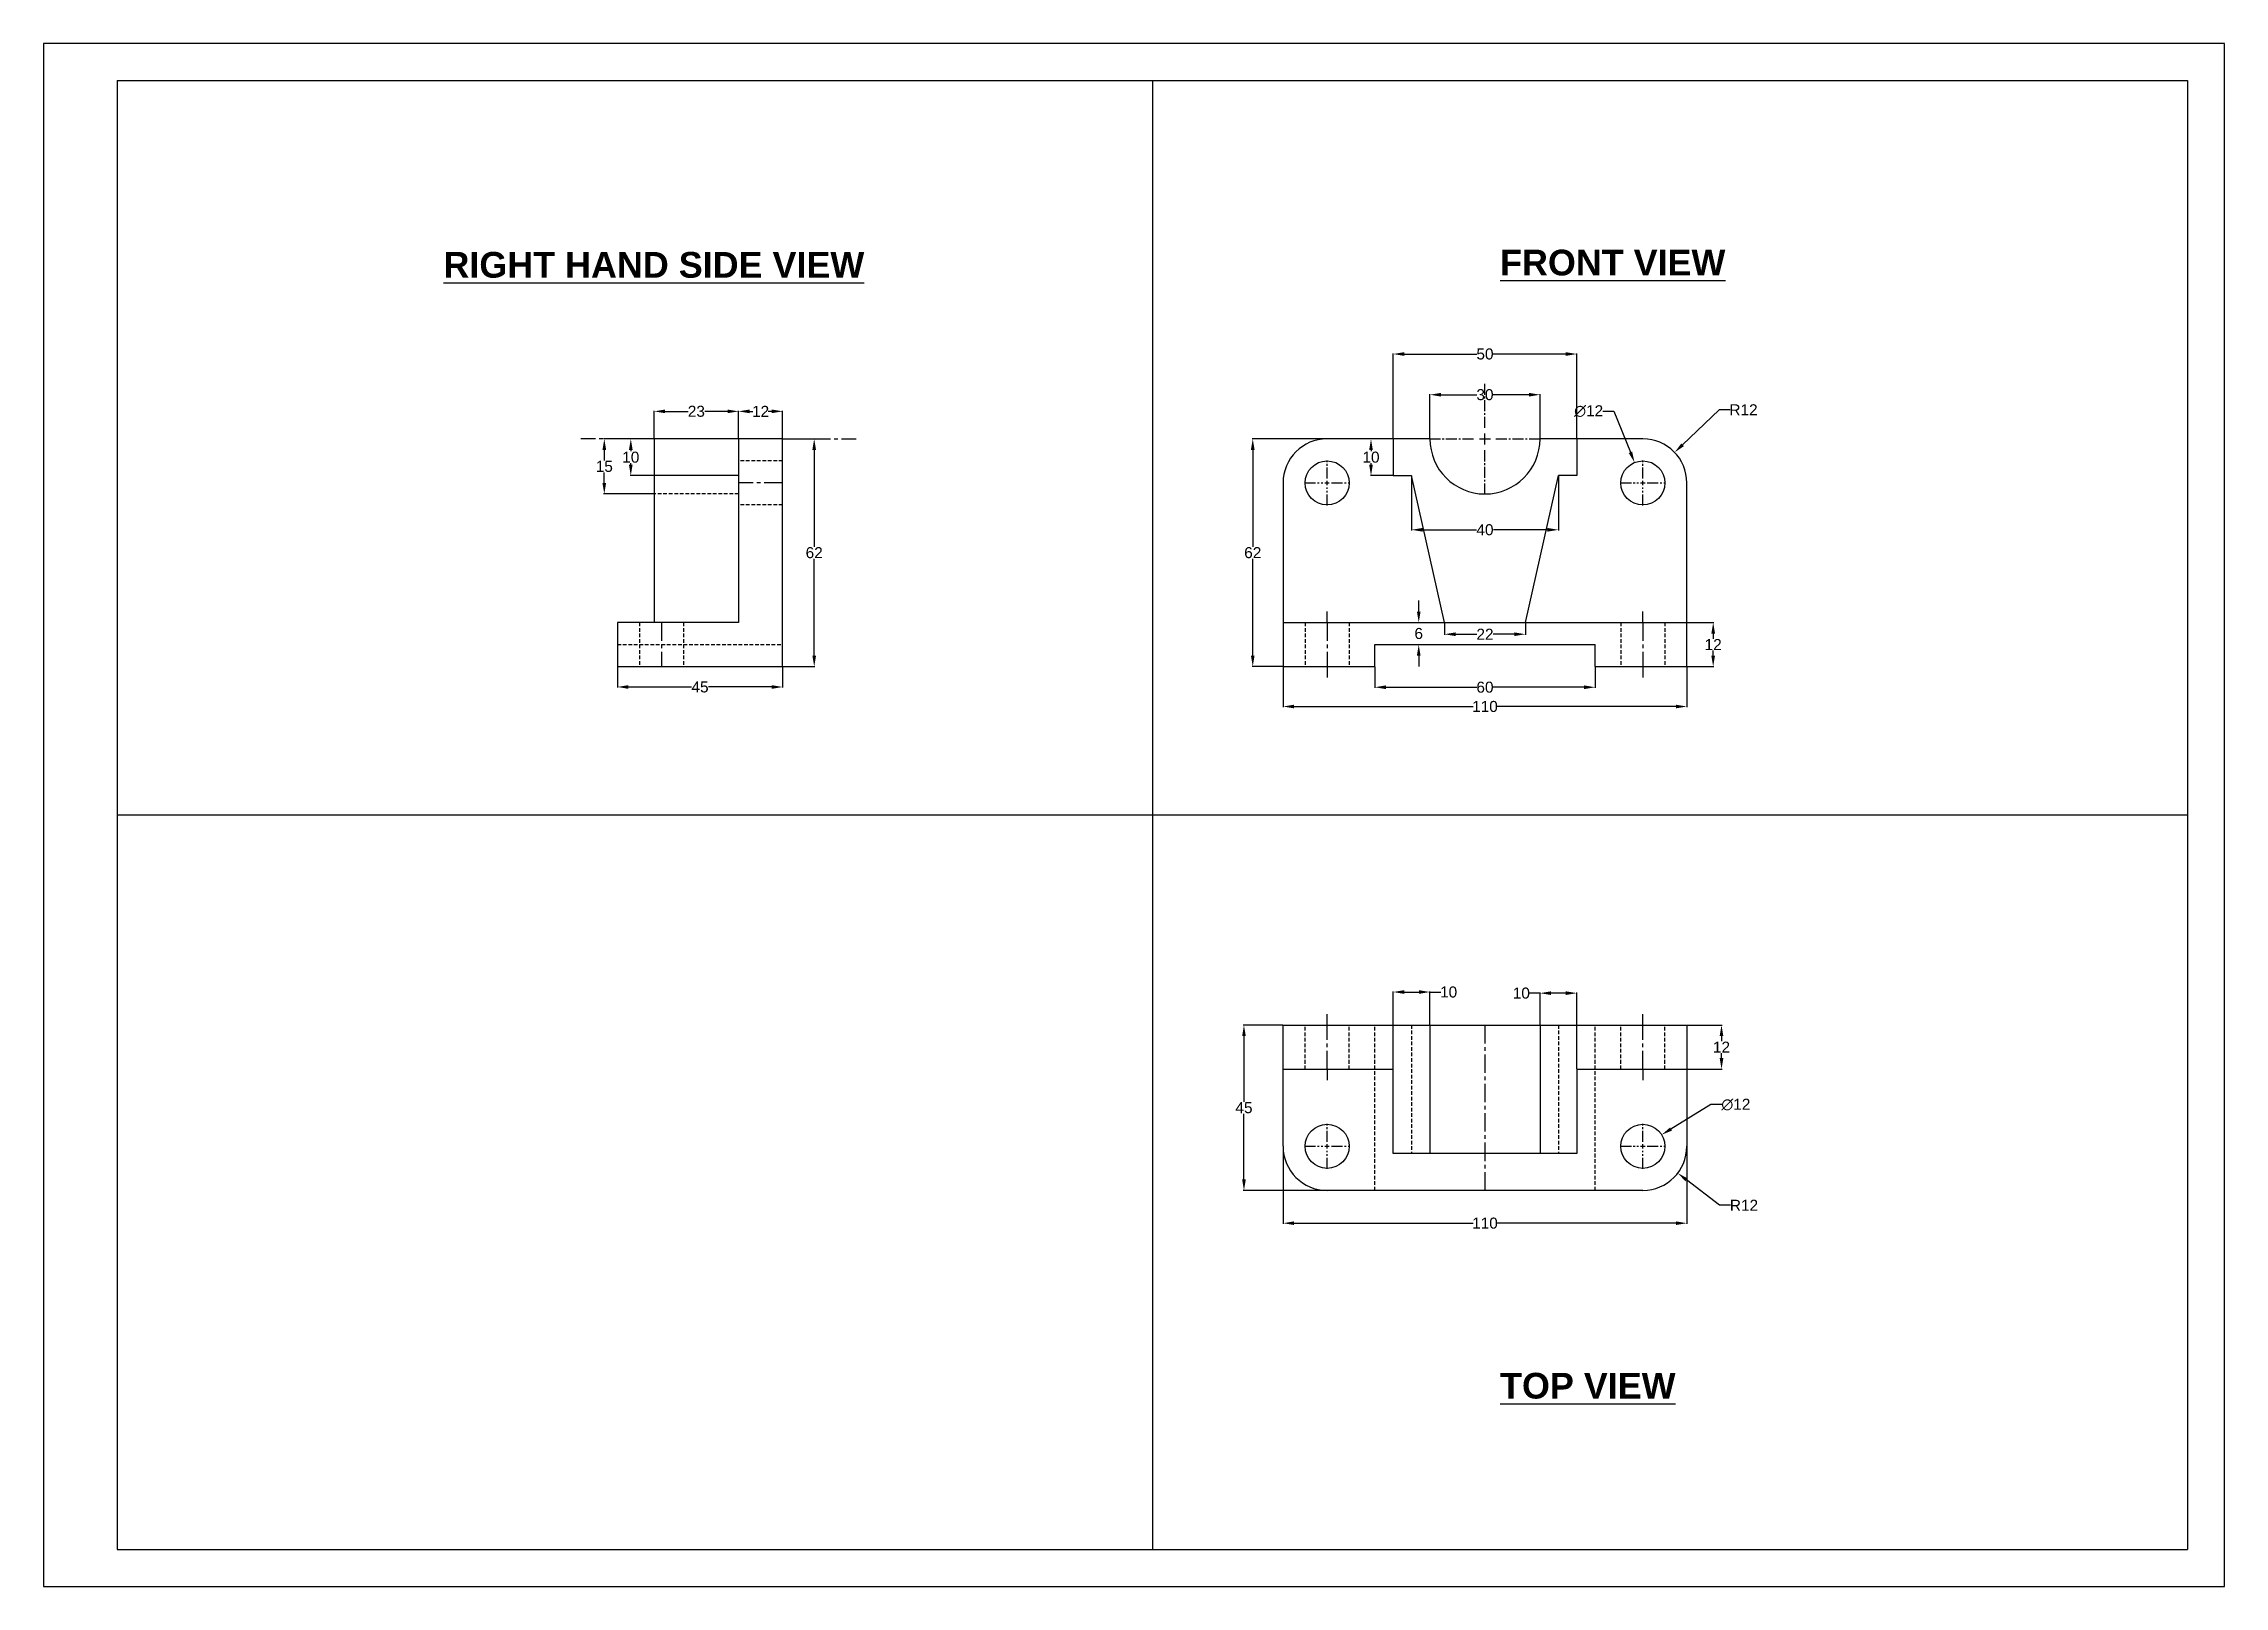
# Model space of a CAD drawing. Header units: inches. Extents: x 622 to 1216, y 667 to 1087.
import ezdxf

# ---------------------------------------------------------------- set-up
doc = ezdxf.new("R2010")
doc.units = ezdxf.units.IN
doc.header["$MEASUREMENT"] = 0
for name, pattern in [('CENTER', [2, 1.25, -0.25, 0.25, -0.25]), ('CENTER2', [1.125, 0.75, -0.125, 0.125, -0.125]), ('HIDDEN', [0.375, 0.25, -0.125])]:
    doc.linetypes.add(name, pattern=pattern)
doc.layers.add('Dim', color=7, linetype='Continuous')
doc.styles.get("Standard").update_dxf_attribs({"font": 'arial.ttf'})
doc.dimstyles.get("Standard").update_dxf_attribs({"dimtxt": 3, "dimasz": 3, "dimexe": 0.18, "dimexo": 0.0625, "dimgap": 0.09, "dimtad": 0, "dimtih": 1, "dimtoh": 1, "dimdec": 0, "dimzin": 0, "dimdsep": 46, "dimtxsty": 'Standard', "dimcen": 0.09, "dimclrd": 3, "dimclre": 3, "dimclrt": 2, "dimadec": 0, "dimazin": 0, "dimtfac": 1, "dimtdec": 0, "dimtofl": 0, "dimtmove": 0, "dimatfit": 3, "dimfxl": 1, "dimtolj": 1, "dimtzin": 0, "dimarcsym": 0})

# ---------------------------------------------------------------- blocks, each defined once
blk = doc.blocks.new('*D1')
at = {"layer": 'Defpoints', "color": 0, "transparency": 16777216}
for p in [(959.99, 917.34), (1069.99, 917.34), (1069.99, 906.47)]:
    blk.add_point(p, dxfattribs=at)
at = {"layer": 'Dim', "color": 3, "lineweight": -2, "transparency": 16777216}
for p, q in [((959.99, 917.28), (959.99, 906.29)), ((1069.99, 917.28), (1069.99, 906.29)), ((962.99, 906.47), (1011.74, 906.47)), ((1066.99, 906.47), (1018.25, 906.47))]:
    blk.add_line(p, q, dxfattribs=at)
at = {"layer": 'Dim', "color": 3, "transparency": 16777216}
for points in [[(962.99, 906.97), (962.99, 905.97), (959.99, 906.47)], [(1066.99, 906.97), (1066.99, 905.97), (1069.99, 906.47)]]:
    blk.add_solid(points, dxfattribs=at)
at = {"layer": 'Dim', "color": 2, "transparency": 16777216, "insert": (1014.99, 906.47), "char_height": 3, "attachment_point": 5}
blk.add_mtext('\\A1;110', dxfattribs=at)
blk = doc.blocks.new('*D2')
at = {"layer": 'Defpoints', "color": 0, "transparency": 16777216}
for p in [(984.99, 917.34), (1044.99, 917.34), (1044.99, 911.72)]:
    blk.add_point(p, dxfattribs=at)
at = {"layer": 'Dim', "color": 3, "lineweight": -2, "transparency": 16777216}
for p, q in [((984.99, 917.28), (984.99, 911.54)), ((1044.99, 917.28), (1044.99, 911.54)), ((987.99, 911.72), (1012.75, 911.72)), ((1041.99, 911.72), (1017.24, 911.72))]:
    blk.add_line(p, q, dxfattribs=at)
at = {"layer": 'Dim', "color": 3, "transparency": 16777216}
for points in [[(987.99, 912.22), (987.99, 911.22), (984.99, 911.72)], [(1041.99, 912.22), (1041.99, 911.22), (1044.99, 911.72)]]:
    blk.add_solid(points, dxfattribs=at)
at = {"layer": 'Dim', "color": 2, "transparency": 16777216, "insert": (1014.99, 911.72), "char_height": 3, "attachment_point": 5}
blk.add_mtext('\\A1;60', dxfattribs=at)
blk = doc.blocks.new('*D3')
at = {"layer": 'Defpoints', "color": 0, "transparency": 16777216}
for p in [(951.74, 979.34), (971.99, 979.34), (959.99, 917.34)]:
    blk.add_point(p, dxfattribs=at)
at = {"layer": 'Dim', "color": 3, "lineweight": -2, "transparency": 16777216}
for p, q in [((971.93, 979.34), (951.56, 979.34)), ((951.74, 976.34), (951.74, 949.96)), ((951.74, 920.34), (951.74, 946.72)), ((959.93, 917.34), (951.56, 917.34))]:
    blk.add_line(p, q, dxfattribs=at)
at = {"layer": 'Dim', "color": 3, "transparency": 16777216}
for points in [[(951.24, 976.34), (952.24, 976.34), (951.74, 979.34)], [(951.24, 920.34), (952.24, 920.34), (951.74, 917.34)]]:
    blk.add_solid(points, dxfattribs=at)
at = {"layer": 'Dim', "color": 2, "transparency": 16777216, "insert": (951.74, 948.34), "char_height": 3, "attachment_point": 5}
blk.add_mtext('\\A1;62', dxfattribs=at)
blk = doc.blocks.new('*D4')
at = {"layer": 'Defpoints', "color": 0, "transparency": 16777216}
for p in [(1003.99, 929.34), (1025.99, 929.34), (1025.99, 926.15)]:
    blk.add_point(p, dxfattribs=at)
at = {"layer": 'Dim', "color": 3, "lineweight": -2, "transparency": 16777216}
for p, q in [((1003.99, 929.28), (1003.99, 925.97)), ((1025.99, 929.28), (1025.99, 925.97)), ((1006.99, 926.15), (1012.75, 926.15)), ((1022.99, 926.15), (1017.24, 926.15))]:
    blk.add_line(p, q, dxfattribs=at)
at = {"layer": 'Dim', "color": 3, "transparency": 16777216}
for points in [[(1006.99, 926.65), (1006.99, 925.65), (1003.99, 926.15)], [(1022.99, 926.65), (1022.99, 925.65), (1025.99, 926.15)]]:
    blk.add_solid(points, dxfattribs=at)
at = {"layer": 'Dim', "color": 2, "transparency": 16777216, "insert": (1014.99, 926.15), "char_height": 3, "attachment_point": 5}
blk.add_mtext('\\A1;22', dxfattribs=at)
blk = doc.blocks.new('*D5')
at = {"layer": 'Defpoints', "color": 0, "transparency": 16777216}
for p in [(1069.99, 929.34), (1069.99, 917.34), (1077.15, 917.34)]:
    blk.add_point(p, dxfattribs=at)
at = {"layer": 'Dim', "color": 3, "lineweight": -2, "transparency": 16777216}
for p, q in [((1070.06, 929.34), (1077.33, 929.34)), ((1077.15, 926.34), (1077.15, 924.94)), ((1077.15, 920.34), (1077.15, 921.74)), ((1070.06, 917.34), (1077.33, 917.34))]:
    blk.add_line(p, q, dxfattribs=at)
at = {"layer": 'Dim', "color": 3, "transparency": 16777216}
for points in [[(1076.65, 926.34), (1077.65, 926.34), (1077.15, 929.34)], [(1076.65, 920.34), (1077.65, 920.34), (1077.15, 917.34)]]:
    blk.add_solid(points, dxfattribs=at)
at = {"layer": 'Dim', "color": 2, "transparency": 16777216, "insert": (1077.15, 923.34), "char_height": 3, "attachment_point": 5}
blk.add_mtext('\\A1;12', dxfattribs=at)
blk = doc.blocks.new('*D6')
at = {"layer": 'Defpoints', "color": 0, "transparency": 16777216}
for p in [(1066.65, 975.65), (1057.99, 967.34)]:
    blk.add_point(p, dxfattribs=at)
at = {"layer": 'Dim', "color": 3, "lineweight": -2, "transparency": 16777216}
for p, q in [((1078.75, 987.25), (1068.82, 977.72)), ((1081.75, 987.25), (1078.75, 987.25)), ((1057.9, 967.34), (1058.08, 967.34)), ((1057.99, 967.25), (1057.99, 967.43))]:
    blk.add_line(p, q, dxfattribs=at)
at = {"layer": 'Dim', "color": 3, "transparency": 16777216}
blk.add_solid([(1068.47, 978.08), (1069.17, 977.36), (1066.65, 975.65)], dxfattribs=at)
at = {"layer": 'Dim', "color": 2, "transparency": 16777216, "insert": (1085.41, 987.25), "char_height": 3, "attachment_point": 5}
blk.add_mtext('\\A1;R12', dxfattribs=at)
blk = doc.blocks.new('*D7')
at = {"layer": 'Defpoints', "color": 0, "transparency": 16777216}
for p in [(1055.74, 972.9), (1060.25, 961.78)]:
    blk.add_point(p, dxfattribs=at)
at = {"layer": 'Dim', "color": 3, "lineweight": -2, "transparency": 16777216}
for p, q in [((1047.08, 986.89), (1050.08, 986.89)), ((1050.08, 986.89), (1054.62, 975.68)), ((1057.9, 967.34), (1058.08, 967.34)), ((1057.99, 967.25), (1057.99, 967.43))]:
    blk.add_line(p, q, dxfattribs=at)
at = {"layer": 'Dim', "color": 3, "transparency": 16777216}
blk.add_solid([(1055.08, 975.87), (1054.15, 975.49), (1055.74, 972.9)], dxfattribs=at)
at = {"layer": 'Dim', "color": 2, "transparency": 16777216, "insert": (1043.23, 986.89), "char_height": 3, "attachment_point": 5}
blk.add_mtext('\\A1;∅12', dxfattribs=at)
blk = doc.blocks.new('*D8')
at = {"layer": 'Defpoints', "color": 0, "transparency": 16777216}
for p in [(1039.99, 1002.44), (989.99, 979.34), (1039.99, 979.34)]:
    blk.add_point(p, dxfattribs=at)
at = {"layer": 'Dim', "color": 3, "lineweight": -2, "transparency": 16777216}
for p, q in [((989.99, 979.4), (989.99, 1002.62)), ((992.99, 1002.44), (1012.76, 1002.44)), ((1036.99, 1002.44), (1017.23, 1002.44)), ((1039.99, 979.4), (1039.99, 1002.62))]:
    blk.add_line(p, q, dxfattribs=at)
at = {"layer": 'Dim', "color": 3, "transparency": 16777216}
for points in [[(992.99, 1002.94), (992.99, 1001.94), (989.99, 1002.44)], [(1036.99, 1002.94), (1036.99, 1001.94), (1039.99, 1002.44)]]:
    blk.add_solid(points, dxfattribs=at)
at = {"layer": 'Dim', "color": 2, "transparency": 16777216, "insert": (1014.99, 1002.44), "char_height": 3, "attachment_point": 5}
blk.add_mtext('\\A1;50', dxfattribs=at)
blk = doc.blocks.new('*D9')
at = {"layer": 'Defpoints', "color": 0, "transparency": 16777216}
for p in [(1029.99, 991.36), (999.99, 979.34), (1029.99, 979.34)]:
    blk.add_point(p, dxfattribs=at)
at = {"layer": 'Dim', "color": 3, "lineweight": -2, "transparency": 16777216}
for p, q in [((999.99, 979.4), (999.99, 991.54)), ((1002.99, 991.36), (1012.76, 991.36)), ((1026.99, 991.36), (1017.23, 991.36)), ((1029.99, 979.4), (1029.99, 991.54))]:
    blk.add_line(p, q, dxfattribs=at)
at = {"layer": 'Dim', "color": 3, "transparency": 16777216}
for points in [[(1002.99, 991.86), (1002.99, 990.86), (999.99, 991.36)], [(1026.99, 991.86), (1026.99, 990.86), (1029.99, 991.36)]]:
    blk.add_solid(points, dxfattribs=at)
at = {"layer": 'Dim', "color": 2, "transparency": 16777216, "insert": (1014.99, 991.36), "char_height": 3, "attachment_point": 5}
blk.add_mtext('\\A1;30', dxfattribs=at)
blk = doc.blocks.new('*D10')
at = {"layer": 'Defpoints', "color": 0, "transparency": 16777216}
for p in [(989.99, 979.34), (983.95, 969.34), (989.99, 969.34)]:
    blk.add_point(p, dxfattribs=at)
at = {"layer": 'Dim', "color": 3, "lineweight": -2, "transparency": 16777216}
for p, q in [((989.93, 979.34), (983.77, 979.34)), ((983.95, 976.34), (983.95, 975.96)), ((989.93, 969.34), (983.77, 969.34)), ((983.95, 972.34), (983.95, 972.72))]:
    blk.add_line(p, q, dxfattribs=at)
at = {"layer": 'Dim', "color": 3, "transparency": 16777216}
for points in [[(983.45, 976.34), (984.45, 976.34), (983.95, 979.34)], [(983.45, 972.34), (984.45, 972.34), (983.95, 969.34)]]:
    blk.add_solid(points, dxfattribs=at)
at = {"layer": 'Dim', "color": 2, "transparency": 16777216, "insert": (983.95, 974.34), "char_height": 3, "attachment_point": 5}
blk.add_mtext('\\A1;10', dxfattribs=at)
blk = doc.blocks.new('*D11')
at = {"layer": 'Defpoints', "color": 0, "transparency": 16777216}
for p in [(994.99, 969.34), (1034.99, 969.34), (1034.99, 954.58)]:
    blk.add_point(p, dxfattribs=at)
at = {"layer": 'Dim', "color": 3, "lineweight": -2, "transparency": 16777216}
for p, q in [((994.99, 969.28), (994.99, 954.4)), ((1034.99, 969.28), (1034.99, 954.4)), ((997.99, 954.58), (1012.7, 954.58)), ((1031.99, 954.58), (1017.29, 954.58))]:
    blk.add_line(p, q, dxfattribs=at)
at = {"layer": 'Dim', "color": 3, "transparency": 16777216}
for points in [[(997.99, 955.08), (997.99, 954.08), (994.99, 954.58)], [(1031.99, 955.08), (1031.99, 954.08), (1034.99, 954.58)]]:
    blk.add_solid(points, dxfattribs=at)
at = {"layer": 'Dim', "color": 2, "transparency": 16777216, "insert": (1014.99, 954.58), "char_height": 3, "attachment_point": 5}
blk.add_mtext('\\A1;40', dxfattribs=at)
blk = doc.blocks.new('*U12')
at = {"color": 0, "linetype": 'CENTER2', "ltscale": 4, "transparency": 16777216}
for p, q in [((0, 3), (0, 15.12)), ((-15.12, 0), (-3, 0)), ((3, 0), (15.12, 0)), ((0, -15.12), (0, -3))]:
    blk.add_line(p, q, dxfattribs=at)
at = {"color": 0, "linetype": 'Continuous', "ltscale": 4, "transparency": 16777216}
for p, q in [((-1.5, 0), (1.5, 0)), ((0, -1.5), (0, 1.5))]:
    blk.add_line(p, q, dxfattribs=at)
blk = doc.blocks.new('*U13')
at = {"color": 0, "linetype": 'CENTER2', "ltscale": 4, "transparency": 16777216}
for p, q in [((0, 1.2), (0, 6.12)), ((-6.12, 0), (-1.2, 0)), ((1.2, 0), (6.12, 0)), ((0, -6.12), (0, -1.2))]:
    blk.add_line(p, q, dxfattribs=at)
at = {"color": 0, "linetype": 'Continuous', "ltscale": 4, "transparency": 16777216}
for p, q in [((-0.6, 0), (0.6, 0)), ((0, -0.6), (0, 0.6))]:
    blk.add_line(p, q, dxfattribs=at)
blk = doc.blocks.new('*U14')
at = {"color": 0, "linetype": 'CENTER2', "ltscale": 4, "transparency": 16777216}
for p, q in [((0, 1.2), (0, 6.12)), ((-6.12, 0), (-1.2, 0)), ((1.2, 0), (6.12, 0)), ((0, -6.12), (0, -1.2))]:
    blk.add_line(p, q, dxfattribs=at)
at = {"color": 0, "linetype": 'Continuous', "ltscale": 4, "transparency": 16777216}
for p, q in [((-0.6, 0), (0.6, 0)), ((0, -0.6), (0, 0.6))]:
    blk.add_line(p, q, dxfattribs=at)
blk = doc.blocks.new('*U15')
at = {"color": 0, "linetype": 'CENTER2', "ltscale": 4, "transparency": 16777216}
for p, q in [((0, 1.2), (0, 6.12)), ((-6.12, 0), (-1.2, 0)), ((1.2, 0), (6.12, 0)), ((0, -6.12), (0, -1.2))]:
    blk.add_line(p, q, dxfattribs=at)
at = {"color": 0, "linetype": 'Continuous', "ltscale": 4, "transparency": 16777216}
for p, q in [((-0.6, 0), (0.6, 0)), ((0, -0.6), (0, 0.6))]:
    blk.add_line(p, q, dxfattribs=at)
blk = doc.blocks.new('*U16')
at = {"color": 0, "linetype": 'CENTER2', "ltscale": 4, "transparency": 16777216}
for p, q in [((0, 1.2), (0, 6.12)), ((-6.12, 0), (-1.2, 0)), ((1.2, 0), (6.12, 0)), ((0, -6.12), (0, -1.2))]:
    blk.add_line(p, q, dxfattribs=at)
at = {"color": 0, "linetype": 'Continuous', "ltscale": 4, "transparency": 16777216}
for p, q in [((-0.6, 0), (0.6, 0)), ((0, -0.6), (0, 0.6))]:
    blk.add_line(p, q, dxfattribs=at)
blk = doc.blocks.new('*D17')
at = {"layer": 'Defpoints', "color": 0, "transparency": 16777216}
for p in [(1057.99, 786.74), (1067.51, 779.43)]:
    blk.add_point(p, dxfattribs=at)
at = {"layer": 'Dim', "color": 3, "lineweight": -2, "transparency": 16777216}
for p, q in [((1057.9, 786.74), (1058.08, 786.74)), ((1057.99, 786.65), (1057.99, 786.83)), ((1078.89, 770.69), (1069.89, 777.6)), ((1081.89, 770.69), (1078.89, 770.69))]:
    blk.add_line(p, q, dxfattribs=at)
at = {"layer": 'Dim', "color": 3, "transparency": 16777216}
blk.add_solid([(1070.2, 778), (1069.59, 777.21), (1067.51, 779.43)], dxfattribs=at)
at = {"layer": 'Dim', "color": 2, "transparency": 16777216, "insert": (1085.55, 770.69), "char_height": 3, "attachment_point": 5}
blk.add_mtext('\\A1;R12', dxfattribs=at)
blk = doc.blocks.new('*D18')
at = {"layer": 'Defpoints', "color": 0, "transparency": 16777216}
for p in [(959.99, 819.74), (949.35, 774.74), (971.99, 774.74)]:
    blk.add_point(p, dxfattribs=at)
at = {"layer": 'Dim', "color": 3, "lineweight": -2, "transparency": 16777216}
for p, q in [((959.93, 819.74), (949.17, 819.74)), ((949.35, 816.74), (949.35, 798.85)), ((949.35, 777.74), (949.35, 795.62)), ((971.93, 774.74), (949.17, 774.74))]:
    blk.add_line(p, q, dxfattribs=at)
at = {"layer": 'Dim', "color": 3, "transparency": 16777216}
for points in [[(948.85, 816.74), (949.85, 816.74), (949.35, 819.74)], [(948.85, 777.74), (949.85, 777.74), (949.35, 774.74)]]:
    blk.add_solid(points, dxfattribs=at)
at = {"layer": 'Dim', "color": 2, "transparency": 16777216, "insert": (949.35, 797.24), "char_height": 3, "attachment_point": 5}
blk.add_mtext('\\A1;45', dxfattribs=at)
blk = doc.blocks.new('*D19')
at = {"layer": 'Defpoints', "color": 0, "transparency": 16777216}
for p in [(1063.11, 789.88), (1052.88, 783.6)]:
    blk.add_point(p, dxfattribs=at)
at = {"layer": 'Dim', "color": 3, "lineweight": -2, "transparency": 16777216}
for p, q in [((1076.47, 798.09), (1065.66, 791.45)), ((1079.47, 798.09), (1076.47, 798.09)), ((1057.9, 786.74), (1058.08, 786.74)), ((1057.99, 786.65), (1057.99, 786.83))]:
    blk.add_line(p, q, dxfattribs=at)
at = {"layer": 'Dim', "color": 3, "transparency": 16777216}
blk.add_solid([(1065.4, 791.87), (1065.93, 791.02), (1063.11, 789.88)], dxfattribs=at)
at = {"layer": 'Dim', "color": 2, "transparency": 16777216, "insert": (1083.33, 798.09), "char_height": 3, "attachment_point": 5}
blk.add_mtext('\\A1;∅12', dxfattribs=at)
blk = doc.blocks.new('*D20')
at = {"layer": 'Defpoints', "color": 0, "transparency": 16777216}
for p in [(1069.99, 819.74), (1069.99, 807.74), (1079.42, 807.74)]:
    blk.add_point(p, dxfattribs=at)
at = {"layer": 'Dim', "color": 3, "lineweight": -2, "transparency": 16777216}
for p, q in [((1070.06, 819.74), (1079.6, 819.74)), ((1079.42, 816.74), (1079.42, 815.34)), ((1079.42, 810.74), (1079.42, 812.14)), ((1070.06, 807.74), (1079.6, 807.74))]:
    blk.add_line(p, q, dxfattribs=at)
at = {"layer": 'Dim', "color": 3, "transparency": 16777216}
for points in [[(1078.92, 816.74), (1079.92, 816.74), (1079.42, 819.74)], [(1078.92, 810.74), (1079.92, 810.74), (1079.42, 807.74)]]:
    blk.add_solid(points, dxfattribs=at)
at = {"layer": 'Dim', "color": 2, "transparency": 16777216, "insert": (1079.42, 813.74), "char_height": 3, "attachment_point": 5}
blk.add_mtext('\\A1;12', dxfattribs=at)
blk = doc.blocks.new('*D21')
at = {"layer": 'Defpoints', "color": 0, "transparency": 16777216}
for p in [(959.99, 786.74), (1069.99, 786.74), (1069.99, 765.81)]:
    blk.add_point(p, dxfattribs=at)
at = {"layer": 'Dim', "color": 3, "lineweight": -2, "transparency": 16777216}
for p, q in [((959.99, 786.68), (959.99, 765.63)), ((1069.99, 786.68), (1069.99, 765.63)), ((962.99, 765.81), (1011.74, 765.81)), ((1066.99, 765.81), (1018.25, 765.81))]:
    blk.add_line(p, q, dxfattribs=at)
at = {"layer": 'Dim', "color": 3, "transparency": 16777216}
for points in [[(962.99, 766.31), (962.99, 765.31), (959.99, 765.81)], [(1066.99, 766.31), (1066.99, 765.31), (1069.99, 765.81)]]:
    blk.add_solid(points, dxfattribs=at)
at = {"layer": 'Dim', "color": 2, "transparency": 16777216, "insert": (1014.99, 765.81), "char_height": 3, "attachment_point": 5}
blk.add_mtext('\\A1;110', dxfattribs=at)
blk = doc.blocks.new('*D22')
at = {"layer": 'Defpoints', "color": 0, "transparency": 16777216}
for p in [(999.99, 828.74), (999.99, 819.74), (989.99, 807.74)]:
    blk.add_point(p, dxfattribs=at)
at = {"layer": 'Dim', "color": 3, "lineweight": -2, "transparency": 16777216}
for p, q in [((989.99, 807.8), (989.99, 828.92)), ((992.99, 828.74), (996.99, 828.74)), ((999.99, 819.8), (999.99, 828.92)), ((999.99, 828.74), (1002.99, 828.74))]:
    blk.add_line(p, q, dxfattribs=at)
at = {"layer": 'Dim', "color": 3, "transparency": 16777216}
for points in [[(992.99, 829.24), (992.99, 828.24), (989.99, 828.74)], [(996.99, 829.24), (996.99, 828.24), (999.99, 828.74)]]:
    blk.add_solid(points, dxfattribs=at)
at = {"layer": 'Dim', "color": 2, "transparency": 16777216, "insert": (1005.09, 828.74), "char_height": 3, "attachment_point": 5}
blk.add_mtext('\\A1;10', dxfattribs=at)
blk = doc.blocks.new('*D23')
at = {"layer": 'Defpoints', "color": 0, "transparency": 16777216}
for p in [(1029.99, 828.44), (1029.99, 819.74), (1039.99, 807.74)]:
    blk.add_point(p, dxfattribs=at)
at = {"layer": 'Dim', "color": 3, "lineweight": -2, "transparency": 16777216}
for p, q in [((1029.99, 828.44), (1026.99, 828.44)), ((1029.99, 819.8), (1029.99, 828.62)), ((1036.99, 828.44), (1032.99, 828.44)), ((1039.99, 807.8), (1039.99, 828.62))]:
    blk.add_line(p, q, dxfattribs=at)
at = {"layer": 'Dim', "color": 3, "transparency": 16777216}
for points in [[(1032.99, 828.94), (1032.99, 827.94), (1029.99, 828.44)], [(1036.99, 828.94), (1036.99, 827.94), (1039.99, 828.44)]]:
    blk.add_solid(points, dxfattribs=at)
at = {"layer": 'Dim', "color": 2, "transparency": 16777216, "insert": (1024.9, 828.44), "char_height": 3, "attachment_point": 5}
blk.add_mtext('\\A1;10', dxfattribs=at)
blk = doc.blocks.new('*D24')
at = {"layer": 'Defpoints', "color": 0, "transparency": 16777216}
for p in [(823.69, 986.83), (811.69, 979.34), (823.69, 979.34)]:
    blk.add_point(p, dxfattribs=at)
at = {"layer": 'Dim', "color": 3, "lineweight": -2, "transparency": 16777216}
for p, q in [((811.69, 979.4), (811.69, 987.01)), ((814.69, 986.83), (815.61, 986.83)), ((820.69, 986.83), (819.78, 986.83)), ((823.69, 979.4), (823.69, 987.01))]:
    blk.add_line(p, q, dxfattribs=at)
at = {"layer": 'Dim', "color": 3, "transparency": 16777216}
for points in [[(814.69, 987.33), (814.69, 986.33), (811.69, 986.83)], [(820.69, 987.33), (820.69, 986.33), (823.69, 986.83)]]:
    blk.add_solid(points, dxfattribs=at)
at = {"layer": 'Dim', "color": 2, "transparency": 16777216, "insert": (817.69, 986.83), "char_height": 3, "attachment_point": 5}
blk.add_mtext('\\A1;12', dxfattribs=at)
blk = doc.blocks.new('*D25')
at = {"layer": 'Defpoints', "color": 0, "transparency": 16777216}
for p in [(823.69, 979.34), (823.69, 917.34), (832.29, 917.34)]:
    blk.add_point(p, dxfattribs=at)
at = {"layer": 'Dim', "color": 3, "lineweight": -2, "transparency": 16777216}
for p, q in [((823.76, 979.34), (832.47, 979.34)), ((832.29, 976.34), (832.29, 949.96)), ((832.29, 920.34), (832.29, 946.72)), ((823.76, 917.34), (832.47, 917.34))]:
    blk.add_line(p, q, dxfattribs=at)
at = {"layer": 'Dim', "color": 3, "transparency": 16777216}
for points in [[(831.79, 976.34), (832.79, 976.34), (832.29, 979.34)], [(831.79, 920.34), (832.79, 920.34), (832.29, 917.34)]]:
    blk.add_solid(points, dxfattribs=at)
at = {"layer": 'Dim', "color": 2, "transparency": 16777216, "insert": (832.29, 948.34), "char_height": 3, "attachment_point": 5}
blk.add_mtext('\\A1;62', dxfattribs=at)
blk = doc.blocks.new('*D26')
at = {"layer": 'Defpoints', "color": 0, "transparency": 16777216}
for p in [(778.69, 918.66), (823.69, 917.34), (823.69, 911.79)]:
    blk.add_point(p, dxfattribs=at)
at = {"layer": 'Dim', "color": 3, "lineweight": -2, "transparency": 16777216}
for p, q in [((778.69, 918.6), (778.69, 911.61)), ((823.69, 917.28), (823.69, 911.61)), ((781.69, 911.79), (798.88, 911.79)), ((820.69, 911.79), (803.5, 911.79))]:
    blk.add_line(p, q, dxfattribs=at)
at = {"layer": 'Dim', "color": 3, "transparency": 16777216}
for points in [[(781.69, 912.29), (781.69, 911.29), (778.69, 911.79)], [(820.69, 912.29), (820.69, 911.29), (823.69, 911.79)]]:
    blk.add_solid(points, dxfattribs=at)
at = {"layer": 'Dim', "color": 2, "transparency": 16777216, "insert": (801.19, 911.79), "char_height": 3, "attachment_point": 5}
blk.add_mtext('\\A1;45', dxfattribs=at)
blk = doc.blocks.new('*D27')
at = {"layer": 'Defpoints', "color": 0, "transparency": 16777216}
for p in [(811.69, 986.83), (788.69, 979.34), (811.69, 979.34)]:
    blk.add_point(p, dxfattribs=at)
at = {"layer": 'Dim', "color": 3, "lineweight": -2, "transparency": 16777216}
for p, q in [((788.69, 979.4), (788.69, 987.01)), ((791.69, 986.83), (797.93, 986.83)), ((808.69, 986.83), (802.46, 986.83)), ((811.69, 979.4), (811.69, 987.01))]:
    blk.add_line(p, q, dxfattribs=at)
at = {"layer": 'Dim', "color": 3, "transparency": 16777216}
for points in [[(791.69, 987.33), (791.69, 986.33), (788.69, 986.83)], [(808.69, 987.33), (808.69, 986.33), (811.69, 986.83)]]:
    blk.add_solid(points, dxfattribs=at)
at = {"layer": 'Dim', "color": 2, "transparency": 16777216, "insert": (800.19, 986.83), "char_height": 3, "attachment_point": 5}
blk.add_mtext('\\A1;23', dxfattribs=at)
blk = doc.blocks.new('*D28')
at = {"layer": 'Defpoints', "color": 0, "transparency": 16777216}
for p in [(788.69, 979.34), (782.33, 969.34), (788.69, 969.34)]:
    blk.add_point(p, dxfattribs=at)
at = {"layer": 'Dim', "color": 3, "lineweight": -2, "transparency": 16777216}
for p, q in [((788.63, 979.34), (782.15, 979.34)), ((782.33, 976.34), (782.33, 975.96)), ((788.63, 969.34), (782.15, 969.34)), ((782.33, 972.34), (782.33, 972.72))]:
    blk.add_line(p, q, dxfattribs=at)
at = {"layer": 'Dim', "color": 3, "transparency": 16777216}
for points in [[(781.83, 976.34), (782.83, 976.34), (782.33, 979.34)], [(781.83, 972.34), (782.83, 972.34), (782.33, 969.34)]]:
    blk.add_solid(points, dxfattribs=at)
at = {"layer": 'Dim', "color": 2, "transparency": 16777216, "insert": (782.33, 974.34), "char_height": 3, "attachment_point": 5}
blk.add_mtext('\\A1;10', dxfattribs=at)
blk = doc.blocks.new('*D29')
at = {"layer": 'Defpoints', "color": 0, "transparency": 16777216}
for p in [(788.69, 979.34), (775.11, 964.34), (788.69, 964.34)]:
    blk.add_point(p, dxfattribs=at)
at = {"layer": 'Dim', "color": 3, "lineweight": -2, "transparency": 16777216}
for p, q in [((788.63, 979.34), (774.93, 979.34)), ((775.11, 976.34), (775.11, 973.46)), ((775.11, 967.34), (775.11, 970.22)), ((788.63, 964.34), (774.93, 964.34))]:
    blk.add_line(p, q, dxfattribs=at)
at = {"layer": 'Dim', "color": 3, "transparency": 16777216}
for points in [[(774.61, 976.34), (775.61, 976.34), (775.11, 979.34)], [(774.61, 967.34), (775.61, 967.34), (775.11, 964.34)]]:
    blk.add_solid(points, dxfattribs=at)
at = {"layer": 'Dim', "color": 2, "transparency": 16777216, "insert": (775.11, 971.84), "char_height": 3, "attachment_point": 5}
blk.add_mtext('\\A1;15', dxfattribs=at)
blk = doc.blocks.new('*D31')
at = {"color": 3, "lineweight": -2, "transparency": 16777216}
for p, q in [((996.95, 932.34), (996.95, 935.34)), ((960.06, 929.34), (997.13, 929.34)), ((985.06, 923.34), (997.13, 923.34)), ((996.95, 920.34), (996.95, 917.34))]:
    blk.add_line(p, q, dxfattribs=at)
at = {"color": 3, "transparency": 16777216}
for points in [[(996.45, 932.34), (997.45, 932.34), (996.95, 929.34)], [(996.45, 920.34), (997.45, 920.34), (996.95, 923.34)]]:
    blk.add_solid(points, dxfattribs=at)
at = {"layer": 'Defpoints', "color": 0, "transparency": 16777216}
for p in [(959.99, 929.34), (996.95, 929.34), (984.99, 923.34)]:
    blk.add_point(p, dxfattribs=at)
at = {"color": 2, "transparency": 16777216, "insert": (996.95, 926.34), "char_height": 3, "attachment_point": 5}
blk.add_mtext('\\A1;6', dxfattribs=at)

msp = doc.modelspace()

# ---------------------------------------------------------------- linework, layer by layer
for p, q in [((622.39, 1086.94), (622.39, 666.94)), ((1216.39, 1086.94), (622.39, 1086.94)), ((1216.39, 666.94), (1216.39, 1086.94)), ((642.39, 1076.94), (642.39, 676.94)), ((642.39, 1076.94), (1206.39, 1076.94)), ((924.39, 1076.94), (924.39, 676.94)), ((1206.39, 1076.94), (1206.39, 676.94)), ((811.69, 979.34), (788.69, 979.34)), ((788.69, 979.34), (788.69, 929.34)), ((823.69, 979.34), (811.69, 979.34)), ((811.69, 979.34), (811.69, 929.34)), ((823.69, 917.34), (823.69, 979.34)), ((999.99, 979.34), (971.99, 979.34)), ((989.99, 979.34), (989.99, 969.34)), ((1057.99, 979.34), (1029.99, 979.34)), ((1039.99, 979.34), (1039.99, 969.34)), ((811.69, 969.34), (788.69, 969.34)), ((989.99, 969.34), (994.99, 969.34)), ((1003.99, 929.34), (994.99, 969.34)), ((1025.99, 929.34), (1034.99, 969.34)), ((1039.99, 969.34), (1034.99, 969.34)), ((959.99, 967.34), (959.99, 917.34)), ((1069.99, 917.34), (1069.99, 967.34)), ((811.69, 929.34), (778.69, 929.34)), ((778.69, 929.34), (778.69, 917.34)), ((959.99, 929.34), (1069.99, 929.34)), ((984.99, 917.34), (984.99, 923.34)), ((984.99, 923.34), (1044.99, 923.34)), ((1044.99, 917.34), (1044.99, 923.34)), ((778.69, 917.34), (823.69, 917.34)), ((959.99, 917.34), (984.99, 917.34)), ((1044.99, 917.34), (1069.99, 917.34)), ((642.39, 876.94), (1206.39, 876.94)), ((959.99, 819.74), (1014.99, 819.74)), ((959.99, 786.74), (959.99, 819.74)), ((999.99, 819.74), (999.99, 784.74)), ((1014.99, 819.74), (1029.99, 819.74)), ((1029.99, 819.74), (1069.99, 819.74)), ((1029.99, 819.74), (1029.99, 784.74)), ((1069.99, 819.74), (1069.99, 786.74)), ((959.99, 807.74), (989.99, 807.74)), ((989.99, 784.74), (989.99, 807.74)), ((1039.99, 807.74), (1039.99, 784.74)), ((1039.99, 807.74), (1069.99, 807.74)), ((1039.99, 784.74), (989.99, 784.74)), ((1057.99, 774.74), (971.99, 774.74)), ((642.39, 676.94), (1206.39, 676.94)), ((622.39, 666.94), (1216.39, 666.94))]:
    msp.add_line(p, q)
at = {"color": 1, "linetype": 'CENTER', "ltscale": 4}
for p, q in [((788.69, 979.34), (768.69, 979.34)), ((823.69, 979.34), (843.69, 979.34)), ((823.69, 967.34), (811.69, 967.34)), ((790.69, 929.34), (790.69, 917.34)), ((971.99, 929.34), (971.99, 932.34)), ((971.99, 929.34), (971.99, 917.34)), ((1057.99, 929.34), (1057.99, 932.34)), ((1057.99, 929.34), (1057.99, 917.34)), ((971.99, 917.34), (971.99, 914.34)), ((1057.99, 917.34), (1057.99, 914.34)), ((971.99, 819.74), (971.99, 822.74)), ((971.99, 807.74), (971.99, 819.74)), ((1014.99, 819.74), (1014.99, 774.74)), ((1057.99, 819.74), (1057.99, 822.74)), ((1057.99, 807.74), (1057.99, 819.74)), ((971.99, 807.74), (971.99, 804.74)), ((1057.99, 807.74), (1057.99, 804.74))]:
    msp.add_line(p, q, dxfattribs=at)
at = {"linetype": 'HIDDEN', "ltscale": 4}
for p, q in [((823.69, 973.34), (811.69, 973.34)), ((811.69, 964.34), (788.69, 964.34)), ((823.69, 961.34), (811.69, 961.34)), ((784.69, 929.34), (784.69, 917.34)), ((796.69, 929.34), (796.69, 917.34)), ((965.99, 929.34), (965.99, 917.34)), ((977.99, 929.34), (977.99, 917.34)), ((1051.99, 929.34), (1051.99, 917.34)), ((1063.99, 929.34), (1063.99, 917.34)), ((778.69, 923.34), (823.69, 923.34)), ((965.99, 807.74), (965.99, 819.74)), ((977.99, 807.74), (977.99, 819.74)), ((984.99, 774.74), (984.99, 819.74)), ((994.99, 819.74), (994.99, 784.74)), ((1034.99, 819.74), (1034.99, 784.74)), ((1044.99, 774.74), (1044.99, 819.74)), ((1051.99, 807.74), (1051.99, 819.74)), ((1063.99, 807.74), (1063.99, 819.74))]:
    msp.add_line(p, q, dxfattribs=at)
for centre in [(971.99, 967.34), (1057.99, 967.34), (971.99, 786.74), (1057.99, 786.74)]:
    msp.add_circle(centre, 6)
for centre, radius, start, end in [((971.99, 967.34), 12, 90, 180), ((1014.99, 979.34), 15, 180, 0), ((1057.99, 967.34), 12, 0, 90), ((971.99, 786.74), 12, 180, 270), ((1057.99, 786.74), 12, 270, 0)]:
    msp.add_arc(centre, radius, start, end)

# ---------------------------------------------------------------- block references
at = {"color": 1, "linetype": 'CENTER2', "ltscale": 4}
for name, p in [('*U12', (1014.99, 979.34)), ('*U13', (971.99, 967.34)), ('*U14', (1057.99, 967.34)), ('*U15', (971.99, 786.74)), ('*U16', (1057.99, 786.74))]:
    msp.add_blockref(name, p, dxfattribs=at)

# ---------------------------------------------------------------- texts
at = {"color": 4, "char_height": 7, "attachment_point": 1}
for s, width, insert in [('{\\fArial|b1|i0|c0|p34;\\LRIGHT HAND SIDE VIEW}', 152.8406, (731.3, 1030.22)), ('{\\fArial|b1|i0|c0|p34;\\LFRONT VIEW}', 94.9445, (1019.1, 1030.84)), ('{\\fArial|b1|i0|c0|p34;\\LTOP VIEW}', 94.9445, (1019.1, 725.07))]:
    msp.add_mtext_dynamic_manual_height_columns(s, width=width, gutter_width=1, heights=[0], dxfattribs=dict(at, insert=insert))

# ---------------------------------------------------------------- dimensions: what is measured, and where the dimension line sits
dim = msp.add_linear_dim(base=(996.95, 929.34), p1=(984.99, 923.34), p2=(959.99, 929.34), angle=90, dimstyle='Standard')
dim.commit()
dim.dimension.update_dxf_attribs({"geometry": '*D31', "text_midpoint": (996.95, 926.34)})
at = {"layer": 'Dim'}
for base, p1, p2, picture, middle in [((1039.99, 1002.44), (989.99, 979.34), (1039.99, 979.34), '*D8', (1014.99, 1002.44)), ((1029.99, 991.36), (999.99, 979.34), (1029.99, 979.34), '*D9', (1014.99, 991.36)), ((811.69, 986.83), (788.69, 979.34), (811.69, 979.34), '*D27', (800.19, 986.83)), ((823.69, 986.83), (811.69, 979.34), (823.69, 979.34), '*D24', (817.69, 986.83)), ((1034.99, 954.58), (994.99, 969.34), (1034.99, 969.34), '*D11', (1014.99, 954.58)), ((1025.99, 926.15), (1003.99, 929.34), (1025.99, 929.34), '*D4', (1014.99, 926.15)), ((823.69, 911.79), (778.69, 918.66), (823.69, 917.34), '*D26', (801.19, 911.79)), ((1069.99, 906.47), (959.99, 917.34), (1069.99, 917.34), '*D1', (1014.99, 906.47)), ((1044.99, 911.72), (984.99, 917.34), (1044.99, 917.34), '*D2', (1014.99, 911.72)), ((999.99, 828.74), (989.99, 807.74), (999.99, 819.74), '*D22', (1005.09, 828.74)), ((1029.99, 828.44), (1039.99, 807.74), (1029.99, 819.74), '*D23', (1024.9, 828.44)), ((1069.99, 765.81), (959.99, 786.74), (1069.99, 786.74), '*D21', (1014.99, 765.81))]:
    dim = msp.add_linear_dim(base=base, p1=p1, p2=p2, dimstyle='Standard', dxfattribs=at)
    dim.commit()
    dim.dimension.update_dxf_attribs({"geometry": picture, "text_midpoint": middle})
for p1, p2, picture, middle in [((1060.25, 961.78), (1055.74, 972.9), '*D7', (1043.23, 986.89)), ((1052.88, 783.6), (1063.11, 789.88), '*D19', (1083.33, 798.09))]:
    dim = msp.add_diameter_dim_2p(p1=p1, p2=p2, dimstyle='Standard', dxfattribs=at)
    dim.commit()
    dim.dimension.update_dxf_attribs({"geometry": picture, "text_midpoint": middle, "dimtype": 163})
for center, mpoint, picture, middle in [((1057.99, 967.34), (1066.65, 975.65), '*D6', (1085.41, 987.25)), ((1057.99, 786.74), (1067.51, 779.43), '*D17', (1085.55, 770.69))]:
    dim = msp.add_radius_dim(center=center, mpoint=mpoint, dimstyle='Standard', dxfattribs=at)
    dim.commit()
    dim.dimension.update_dxf_attribs({"geometry": picture, "text_midpoint": middle, "dimtype": 164})
for base, p1, p2, picture, middle in [((775.11, 964.34), (788.69, 979.34), (788.69, 964.34), '*D29', (775.11, 971.84)), ((782.33, 969.34), (788.69, 979.34), (788.69, 969.34), '*D28', (782.33, 974.34)), ((832.29, 917.34), (823.69, 979.34), (823.69, 917.34), '*D25', (832.29, 948.34)), ((951.74, 979.34), (959.99, 917.34), (971.99, 979.34), '*D3', (951.74, 948.34)), ((983.95, 969.34), (989.99, 979.34), (989.99, 969.34), '*D10', (983.95, 974.34)), ((1077.15, 917.34), (1069.99, 929.34), (1069.99, 917.34), '*D5', (1077.15, 923.34)), ((949.35, 774.74), (959.99, 819.74), (971.99, 774.74), '*D18', (949.35, 797.24)), ((1079.42, 807.74), (1069.99, 819.74), (1069.99, 807.74), '*D20', (1079.42, 813.74))]:
    dim = msp.add_linear_dim(base=base, p1=p1, p2=p2, angle=90, dimstyle='Standard', dxfattribs=at)
    dim.commit()
    dim.dimension.update_dxf_attribs({"geometry": picture, "text_midpoint": middle})

doc.saveas('drawing.dxf')
